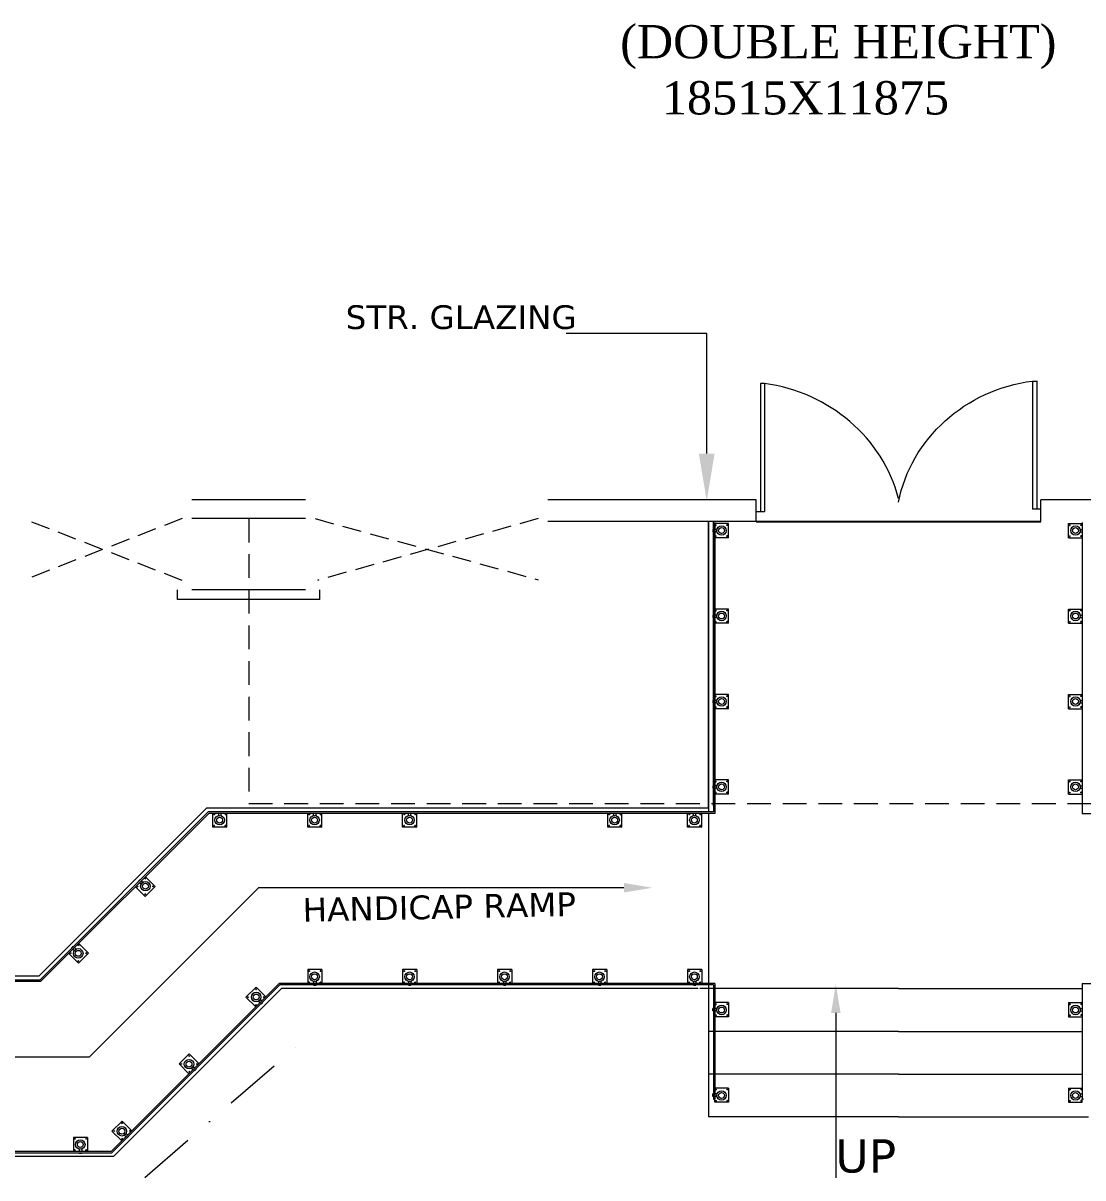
# Model space of a CAD drawing. Header units: millimetres. Extents: x -3092162 to 4513894, y -12317808 to 1849994.
# Drawn here: x -425644 to -414482, y -5891200 to -5879036 of the extents above; entities that cross this region are included whole.
import ezdxf

# ---------------------------------------------------------------- set-up
doc = ezdxf.new("R2010")
doc.units = ezdxf.units.MM
doc.header["$LTSCALE"] = 2
doc.header["$MEASUREMENT"] = 0
for name, pattern in [('DASHDOT', [1, 0.5, -0.25, 0, -0.25]), ('DASHED2', [0.375, 0.25, -0.125]), ('HIDDEN', [0.375, 0.25, -0.125])]:
    doc.linetypes.add(name, pattern=pattern)
doc.layers.add('AEROW', color=7, linetype='Continuous', lineweight=15, true_color=0x0d0d0d)
doc.layers.add('DOT', color=7, linetype='DASHED2', lineweight=0, true_color=0x89067c)
for name, color, linetype, lineweight in [('cornice', 12, 'Continuous', 25), ('DETAIL', 240, 'Continuous', 9), ('DOOR', 27, 'Continuous', 5), ('GRID', 251, 'DASHDOT', 5), ('PROJ', 251, 'HIDDEN', 5), ('RAILING', 47, 'Continuous', 13), ('RAMP', 253, 'Continuous', 9), ('SILL', 74, 'Continuous', 9), ('STAIR', 252, 'Continuous', 9), ('TEXT', 7, 'Continuous', 13)]:
    doc.layers.add(name, color=color, linetype=linetype, lineweight=lineweight)
doc.styles.get("Standard").update_dxf_attribs({"font": '', "height": 500})
doc.styles.add('style2', font='')
doc.styles.get('Standard').set_extended_font_data('Times New Roman')
doc.styles.get('style2').set_extended_font_data('Verdana')

msp = doc.modelspace()

# ---------------------------------------------------------------- linework, layer by layer
at = {"layer": 'AEROW', "ltscale": 100}
for p, q in [((-423165.8, -5888143.7), (-424949.6, -5889927.4)), ((-419316, -5888143.7), (-423165.8, -5888143.7)), ((-417084.5, -5889462.1), (-417084.5, -5891200)), ((-424949.6, -5889927.4), (-427197.9, -5889927.4))]:
    msp.add_line(p, q, dxfattribs=at)
msp.add_lwpolyline([(-418444.4, -5883570.2), (-418444.4, -5882306.5), (-419925.2, -5882306.5)], dxfattribs=at)
for points in [[(-418361.1, -5883570.2), (-418444.4, -5884070.2), (-418527.7, -5883570.2)], [(-419316, -5888093.7), (-419016, -5888143.7), (-419316, -5888193.7)], [(-417134.5, -5889462.1), (-417084.5, -5889162.1), (-417034.5, -5889462.1)]]:
    msp.add_solid(points, dxfattribs=at)
at = {"layer": 'cornice', "color": 3, "ltscale": 100}
msp.add_line((-417924.4, -5884287), (-414924.2, -5884287), dxfattribs=at)
at = {"layer": 'DETAIL', "color": 253, "lineweight": 5, "ltscale": 0.5}
for p, q in [((-418213.3, -5884308.7), (-418358.3, -5884308.7)), ((-418350.8, -5884321.7), (-418343.8, -5884321.7)), ((-418350.8, -5884328.7), (-418350.8, -5884321.7)), ((-418350.8, -5884328.7), (-418343.8, -5884328.7)), ((-418343.8, -5884328.7), (-418343.8, -5884321.7)), ((-418225.8, -5884321.7), (-418232.8, -5884321.7)), ((-418232.8, -5884328.7), (-418232.8, -5884321.7)), ((-418225.8, -5884328.7), (-418232.8, -5884328.7)), ((-418225.8, -5884328.7), (-418225.8, -5884321.7)), ((-418213.3, -5884458.7), (-418213.3, -5884308.7)), ((-414635.3, -5884458.7), (-414635.3, -5884308.7)), ((-414635.3, -5884308.7), (-414490.3, -5884308.7)), ((-414622.8, -5884321.7), (-414615.8, -5884321.7)), ((-414622.8, -5884328.7), (-414622.8, -5884321.7)), ((-414622.8, -5884328.7), (-414615.8, -5884328.7)), ((-414615.8, -5884328.7), (-414615.8, -5884321.7)), ((-414497.8, -5884321.7), (-414504.8, -5884321.7)), ((-414504.8, -5884328.7), (-414504.8, -5884321.7)), ((-414497.8, -5884328.7), (-414504.8, -5884328.7)), ((-414497.8, -5884328.7), (-414497.8, -5884321.7)), ((-418213.3, -5884458.7), (-418358.3, -5884458.7)), ((-418350.8, -5884438.7), (-418343.8, -5884438.7)), ((-418350.8, -5884445.7), (-418350.8, -5884438.7)), ((-418350.8, -5884445.7), (-418343.8, -5884445.7)), ((-418343.8, -5884445.7), (-418343.8, -5884438.7)), ((-418225.8, -5884438.7), (-418232.8, -5884438.7)), ((-418232.8, -5884445.7), (-418232.8, -5884438.7)), ((-418225.8, -5884445.7), (-418232.8, -5884445.7)), ((-418225.8, -5884445.7), (-418225.8, -5884438.7)), ((-414635.3, -5884458.7), (-414490.3, -5884458.7)), ((-414622.8, -5884438.7), (-414615.8, -5884438.7)), ((-414622.8, -5884445.7), (-414622.8, -5884438.7)), ((-414622.8, -5884445.7), (-414615.8, -5884445.7)), ((-414615.8, -5884445.7), (-414615.8, -5884438.7)), ((-414497.8, -5884438.7), (-414504.8, -5884438.7)), ((-414504.8, -5884445.7), (-414504.8, -5884438.7)), ((-414497.8, -5884445.7), (-414504.8, -5884445.7)), ((-414497.8, -5884445.7), (-414497.8, -5884438.7)), ((-418213.3, -5885208.7), (-418358.3, -5885208.7)), ((-418350.8, -5885221.7), (-418343.8, -5885221.7)), ((-418350.8, -5885228.7), (-418350.8, -5885221.7)), ((-418350.8, -5885228.7), (-418343.8, -5885228.7)), ((-418343.8, -5885228.7), (-418343.8, -5885221.7)), ((-418225.8, -5885221.7), (-418232.8, -5885221.7)), ((-418232.8, -5885228.7), (-418232.8, -5885221.7)), ((-418225.8, -5885228.7), (-418232.8, -5885228.7)), ((-418225.8, -5885228.7), (-418225.8, -5885221.7)), ((-418213.3, -5885358.7), (-418213.3, -5885208.7)), ((-414635.3, -5885358.7), (-414635.3, -5885208.7)), ((-414635.3, -5885208.7), (-414490.3, -5885208.7)), ((-414622.8, -5885221.7), (-414615.8, -5885221.7)), ((-414622.8, -5885228.7), (-414622.8, -5885221.7)), ((-414622.8, -5885228.7), (-414615.8, -5885228.7)), ((-414615.8, -5885228.7), (-414615.8, -5885221.7)), ((-414497.8, -5885221.7), (-414504.8, -5885221.7)), ((-414504.8, -5885228.7), (-414504.8, -5885221.7)), ((-414497.8, -5885228.7), (-414504.8, -5885228.7)), ((-414497.8, -5885228.7), (-414497.8, -5885221.7)), ((-418213.3, -5885358.7), (-418358.3, -5885358.7)), ((-418350.8, -5885338.7), (-418343.8, -5885338.7)), ((-418350.8, -5885345.7), (-418350.8, -5885338.7)), ((-418350.8, -5885345.7), (-418343.8, -5885345.7)), ((-418343.8, -5885345.7), (-418343.8, -5885338.7)), ((-418225.8, -5885338.7), (-418232.8, -5885338.7)), ((-418232.8, -5885345.7), (-418232.8, -5885338.7)), ((-418225.8, -5885345.7), (-418232.8, -5885345.7)), ((-418225.8, -5885345.7), (-418225.8, -5885338.7)), ((-414635.3, -5885358.7), (-414490.3, -5885358.7)), ((-414622.8, -5885338.7), (-414615.8, -5885338.7)), ((-414622.8, -5885345.7), (-414622.8, -5885338.7)), ((-414622.8, -5885345.7), (-414615.8, -5885345.7)), ((-414615.8, -5885345.7), (-414615.8, -5885338.7)), ((-414497.8, -5885338.7), (-414504.8, -5885338.7)), ((-414504.8, -5885345.7), (-414504.8, -5885338.7)), ((-414497.8, -5885345.7), (-414504.8, -5885345.7)), ((-414497.8, -5885345.7), (-414497.8, -5885338.7)), ((-418213.3, -5886108.7), (-418358.3, -5886108.7)), ((-418350.8, -5886121.7), (-418343.8, -5886121.7)), ((-418350.8, -5886128.7), (-418350.8, -5886121.7)), ((-418350.8, -5886128.7), (-418343.8, -5886128.7)), ((-418343.8, -5886128.7), (-418343.8, -5886121.7)), ((-418225.8, -5886121.7), (-418232.8, -5886121.7)), ((-418232.8, -5886128.7), (-418232.8, -5886121.7)), ((-418225.8, -5886128.7), (-418232.8, -5886128.7)), ((-418225.8, -5886128.7), (-418225.8, -5886121.7)), ((-418213.3, -5886258.7), (-418213.3, -5886108.7)), ((-414635.3, -5886258.7), (-414635.3, -5886108.7)), ((-414635.3, -5886108.7), (-414490.3, -5886108.7)), ((-414622.8, -5886121.7), (-414615.8, -5886121.7)), ((-414622.8, -5886128.7), (-414622.8, -5886121.7)), ((-414622.8, -5886128.7), (-414615.8, -5886128.7)), ((-414615.8, -5886128.7), (-414615.8, -5886121.7)), ((-414497.8, -5886121.7), (-414504.8, -5886121.7)), ((-414504.8, -5886128.7), (-414504.8, -5886121.7)), ((-414497.8, -5886128.7), (-414504.8, -5886128.7)), ((-414497.8, -5886128.7), (-414497.8, -5886121.7)), ((-418213.3, -5886258.7), (-418358.3, -5886258.7)), ((-418350.8, -5886238.7), (-418343.8, -5886238.7)), ((-418350.8, -5886245.7), (-418350.8, -5886238.7)), ((-418350.8, -5886245.7), (-418343.8, -5886245.7)), ((-418343.8, -5886245.7), (-418343.8, -5886238.7)), ((-418225.8, -5886238.7), (-418232.8, -5886238.7)), ((-418232.8, -5886245.7), (-418232.8, -5886238.7)), ((-418225.8, -5886245.7), (-418232.8, -5886245.7)), ((-418225.8, -5886245.7), (-418225.8, -5886238.7)), ((-414635.3, -5886258.7), (-414490.3, -5886258.7)), ((-414622.8, -5886238.7), (-414615.8, -5886238.7)), ((-414622.8, -5886245.7), (-414622.8, -5886238.7)), ((-414622.8, -5886245.7), (-414615.8, -5886245.7)), ((-414615.8, -5886245.7), (-414615.8, -5886238.7)), ((-414497.8, -5886238.7), (-414504.8, -5886238.7)), ((-414504.8, -5886245.7), (-414504.8, -5886238.7)), ((-414497.8, -5886245.7), (-414504.8, -5886245.7)), ((-414497.8, -5886245.7), (-414497.8, -5886238.7)), ((-418213.3, -5887008.7), (-418358.3, -5887008.7)), ((-418213.3, -5887158.7), (-418213.3, -5887008.7)), ((-414635.3, -5887158.7), (-414635.3, -5887008.7)), ((-414635.3, -5887008.7), (-414490.3, -5887008.7)), ((-418350.8, -5887021.7), (-418343.8, -5887021.7)), ((-418350.8, -5887028.7), (-418350.8, -5887021.7)), ((-418350.8, -5887028.7), (-418343.8, -5887028.7)), ((-418350.8, -5887138.7), (-418343.8, -5887138.7)), ((-418350.8, -5887145.7), (-418350.8, -5887138.7)), ((-418343.8, -5887028.7), (-418343.8, -5887021.7)), ((-418343.8, -5887145.7), (-418343.8, -5887138.7)), ((-418225.8, -5887021.7), (-418232.8, -5887021.7)), ((-418232.8, -5887028.7), (-418232.8, -5887021.7)), ((-418225.8, -5887028.7), (-418232.8, -5887028.7)), ((-418225.8, -5887138.7), (-418232.8, -5887138.7)), ((-418232.8, -5887145.7), (-418232.8, -5887138.7)), ((-418225.8, -5887028.7), (-418225.8, -5887021.7)), ((-418225.8, -5887145.7), (-418225.8, -5887138.7)), ((-414622.8, -5887021.7), (-414615.8, -5887021.7)), ((-414622.8, -5887028.7), (-414622.8, -5887021.7)), ((-414622.8, -5887028.7), (-414615.8, -5887028.7)), ((-414622.8, -5887138.7), (-414615.8, -5887138.7)), ((-414622.8, -5887145.7), (-414622.8, -5887138.7)), ((-414615.8, -5887028.7), (-414615.8, -5887021.7)), ((-414615.8, -5887145.7), (-414615.8, -5887138.7)), ((-414497.8, -5887021.7), (-414504.8, -5887021.7)), ((-414504.8, -5887028.7), (-414504.8, -5887021.7)), ((-414497.8, -5887028.7), (-414504.8, -5887028.7)), ((-414497.8, -5887138.7), (-414504.8, -5887138.7)), ((-414504.8, -5887145.7), (-414504.8, -5887138.7)), ((-414497.8, -5887028.7), (-414497.8, -5887021.7)), ((-414497.8, -5887145.7), (-414497.8, -5887138.7)), ((-418213.3, -5887158.7), (-418358.3, -5887158.7)), ((-418350.8, -5887145.7), (-418343.8, -5887145.7)), ((-418225.8, -5887145.7), (-418232.8, -5887145.7)), ((-414635.3, -5887158.7), (-414490.3, -5887158.7)), ((-414622.8, -5887145.7), (-414615.8, -5887145.7)), ((-414497.8, -5887145.7), (-414504.8, -5887145.7)), ((-423646.8, -5887506.2), (-423646.8, -5887361.2)), ((-423633.8, -5887368.7), (-423633.8, -5887375.7)), ((-423626.8, -5887368.7), (-423633.8, -5887368.7)), ((-423626.8, -5887375.7), (-423633.8, -5887375.7)), ((-423626.8, -5887368.7), (-423626.8, -5887375.7)), ((-423516.8, -5887368.7), (-423516.8, -5887375.7)), ((-423509.8, -5887368.7), (-423516.8, -5887368.7)), ((-423509.8, -5887375.7), (-423516.8, -5887375.7)), ((-423509.8, -5887368.7), (-423509.8, -5887375.7)), ((-423496.8, -5887506.2), (-423496.8, -5887361.2)), ((-422646.8, -5887506.2), (-422646.8, -5887361.2)), ((-422633.8, -5887368.7), (-422633.8, -5887375.7)), ((-422626.8, -5887368.7), (-422633.8, -5887368.7)), ((-422626.8, -5887375.7), (-422633.8, -5887375.7)), ((-422626.8, -5887368.7), (-422626.8, -5887375.7)), ((-422516.8, -5887368.7), (-422516.8, -5887375.7)), ((-422509.8, -5887368.7), (-422516.8, -5887368.7)), ((-422509.8, -5887375.7), (-422516.8, -5887375.7)), ((-422509.8, -5887368.7), (-422509.8, -5887375.7)), ((-422496.8, -5887506.2), (-422496.8, -5887361.2)), ((-421646.8, -5887506.2), (-421646.8, -5887361.2)), ((-421633.8, -5887368.7), (-421633.8, -5887375.7)), ((-421626.8, -5887368.7), (-421633.8, -5887368.7)), ((-421626.8, -5887375.7), (-421633.8, -5887375.7)), ((-421626.8, -5887368.7), (-421626.8, -5887375.7)), ((-421516.8, -5887368.7), (-421516.8, -5887375.7)), ((-421509.8, -5887368.7), (-421516.8, -5887368.7)), ((-421509.8, -5887375.7), (-421516.8, -5887375.7)), ((-421509.8, -5887368.7), (-421509.8, -5887375.7)), ((-421496.8, -5887506.2), (-421496.8, -5887361.2)), ((-419486.8, -5887506.2), (-419486.8, -5887361.2)), ((-419473.8, -5887368.7), (-419473.8, -5887375.7)), ((-419466.8, -5887368.7), (-419473.8, -5887368.7)), ((-419466.8, -5887375.7), (-419473.8, -5887375.7)), ((-419466.8, -5887368.7), (-419466.8, -5887375.7)), ((-419356.8, -5887368.7), (-419356.8, -5887375.7)), ((-419349.8, -5887368.7), (-419356.8, -5887368.7)), ((-419349.8, -5887375.7), (-419356.8, -5887375.7)), ((-419349.8, -5887368.7), (-419349.8, -5887375.7)), ((-419336.8, -5887506.2), (-419336.8, -5887361.2)), ((-418646.8, -5887506.2), (-418646.8, -5887361.2)), ((-418633.8, -5887368.7), (-418633.8, -5887375.7)), ((-418626.8, -5887368.7), (-418633.8, -5887368.7)), ((-418626.8, -5887375.7), (-418633.8, -5887375.7)), ((-418626.8, -5887368.7), (-418626.8, -5887375.7)), ((-418496.8, -5887361.2), (-418534.3, -5887361.2)), ((-418516.8, -5887368.7), (-418516.8, -5887375.7)), ((-418509.8, -5887368.7), (-418516.8, -5887368.7)), ((-418509.8, -5887375.7), (-418516.8, -5887375.7)), ((-418509.8, -5887368.7), (-418509.8, -5887375.7)), ((-418496.8, -5887506.2), (-418496.8, -5887361.2)), ((-423633.8, -5887493.7), (-423633.8, -5887486.7)), ((-423626.8, -5887486.7), (-423633.8, -5887486.7)), ((-423626.8, -5887493.7), (-423633.8, -5887493.7)), ((-423626.8, -5887493.7), (-423626.8, -5887486.7)), ((-423516.8, -5887493.7), (-423516.8, -5887486.7)), ((-423509.8, -5887486.7), (-423516.8, -5887486.7)), ((-423509.8, -5887493.7), (-423516.8, -5887493.7)), ((-423509.8, -5887493.7), (-423509.8, -5887486.7)), ((-422633.8, -5887493.7), (-422633.8, -5887486.7)), ((-422626.8, -5887486.7), (-422633.8, -5887486.7)), ((-422626.8, -5887493.7), (-422633.8, -5887493.7)), ((-422626.8, -5887493.7), (-422626.8, -5887486.7)), ((-422516.8, -5887493.7), (-422516.8, -5887486.7)), ((-422509.8, -5887486.7), (-422516.8, -5887486.7)), ((-422509.8, -5887493.7), (-422516.8, -5887493.7)), ((-422509.8, -5887493.7), (-422509.8, -5887486.7)), ((-421633.8, -5887493.7), (-421633.8, -5887486.7)), ((-421626.8, -5887486.7), (-421633.8, -5887486.7)), ((-421626.8, -5887493.7), (-421633.8, -5887493.7)), ((-421626.8, -5887493.7), (-421626.8, -5887486.7)), ((-421516.8, -5887493.7), (-421516.8, -5887486.7)), ((-421509.8, -5887486.7), (-421516.8, -5887486.7)), ((-421509.8, -5887493.7), (-421516.8, -5887493.7)), ((-421509.8, -5887493.7), (-421509.8, -5887486.7)), ((-419473.8, -5887493.7), (-419473.8, -5887486.7)), ((-419466.8, -5887486.7), (-419473.8, -5887486.7)), ((-419466.8, -5887493.7), (-419473.8, -5887493.7)), ((-419466.8, -5887493.7), (-419466.8, -5887486.7)), ((-419356.8, -5887493.7), (-419356.8, -5887486.7)), ((-419349.8, -5887486.7), (-419356.8, -5887486.7)), ((-419349.8, -5887493.7), (-419356.8, -5887493.7)), ((-419349.8, -5887493.7), (-419349.8, -5887486.7)), ((-418633.8, -5887493.7), (-418633.8, -5887486.7)), ((-418626.8, -5887486.7), (-418633.8, -5887486.7)), ((-418626.8, -5887493.7), (-418633.8, -5887493.7)), ((-418626.8, -5887493.7), (-418626.8, -5887486.7)), ((-418516.8, -5887493.7), (-418516.8, -5887486.7)), ((-418509.8, -5887486.7), (-418516.8, -5887486.7)), ((-418509.8, -5887493.7), (-418516.8, -5887493.7)), ((-418509.8, -5887493.7), (-418509.8, -5887486.7)), ((-423496.8, -5887506.2), (-423646.8, -5887506.2)), ((-422496.8, -5887506.2), (-422646.8, -5887506.2)), ((-421496.8, -5887506.2), (-421646.8, -5887506.2)), ((-419336.8, -5887506.2), (-419486.8, -5887506.2)), ((-418496.8, -5887506.2), (-418646.8, -5887506.2)), ((-424363.3, -5888046.5), (-424358.3, -5888041.6)), ((-424363.3, -5888046.5), (-424358.3, -5888051.5)), ((-424358.3, -5888041.6), (-424353.4, -5888046.5)), ((-424358.3, -5888051.5), (-424353.4, -5888046.5)), ((-424251.9, -5888129.6), (-424354.4, -5888027.1)), ((-424358, -5888235.7), (-424460.5, -5888133.2)), ((-424446, -5888129.3), (-424441.1, -5888124.3)), ((-424446, -5888129.3), (-424441.1, -5888134.2)), ((-424441.1, -5888124.3), (-424436.1, -5888129.3)), ((-424441.1, -5888134.2), (-424436.1, -5888129.3)), ((-424362.6, -5888212.7), (-424357.6, -5888207.8)), ((-424357.6, -5888217.7), (-424362.6, -5888212.7)), ((-424358, -5888235.7), (-424251.9, -5888129.6)), ((-424352.7, -5888212.7), (-424357.6, -5888207.8)), ((-424357.6, -5888217.7), (-424352.7, -5888212.7)), ((-424279.8, -5888130), (-424274.9, -5888125)), ((-424274.9, -5888134.9), (-424279.8, -5888130)), ((-424269.9, -5888130), (-424274.9, -5888125)), ((-424274.9, -5888134.9), (-424269.9, -5888130)), ((-425061.6, -5888939.3), (-425164.1, -5888836.7)), ((-425144.6, -5888827.9), (-425149.6, -5888832.8)), ((-425149.6, -5888832.8), (-425144.6, -5888837.8)), ((-425144.6, -5888827.9), (-425139.7, -5888832.8)), ((-425139.7, -5888832.8), (-425144.6, -5888837.8)), ((-425061.9, -5888745.2), (-425066.9, -5888750.1)), ((-425066.9, -5888750.1), (-425061.9, -5888755.1)), ((-425061.9, -5888745.2), (-425057, -5888750.1)), ((-425057, -5888750.1), (-425061.9, -5888755.1)), ((-424955.5, -5888833.2), (-425061.6, -5888939.3)), ((-424955.5, -5888833.2), (-425058, -5888730.7)), ((-424978.5, -5888828.6), (-424983.4, -5888833.6)), ((-424978.5, -5888838.5), (-424983.4, -5888833.6)), ((-424973.5, -5888833.6), (-424978.5, -5888828.6)), ((-424973.5, -5888833.6), (-424978.5, -5888838.5)), ((-425061.2, -5888911.3), (-425066.1, -5888916.3)), ((-425061.2, -5888921.2), (-425066.1, -5888916.3)), ((-425056.2, -5888916.3), (-425061.2, -5888911.3)), ((-425056.2, -5888916.3), (-425061.2, -5888921.2)), ((-422496.8, -5889006.2), (-422646.8, -5889006.2)), ((-422646.8, -5889006.2), (-422646.8, -5889151.2)), ((-422633.8, -5889018.7), (-422633.8, -5889025.7)), ((-422626.8, -5889018.7), (-422633.8, -5889018.7)), ((-422626.8, -5889025.7), (-422633.8, -5889025.7)), ((-422626.8, -5889018.7), (-422626.8, -5889025.7)), ((-422516.8, -5889018.7), (-422516.8, -5889025.7)), ((-422509.8, -5889018.7), (-422516.8, -5889018.7)), ((-422509.8, -5889025.7), (-422516.8, -5889025.7)), ((-422509.8, -5889018.7), (-422509.8, -5889025.7)), ((-422496.8, -5889006.2), (-422496.8, -5889151.2)), ((-421496.8, -5889006.2), (-421646.8, -5889006.2)), ((-421646.8, -5889006.2), (-421646.8, -5889151.2)), ((-421633.8, -5889018.7), (-421633.8, -5889025.7)), ((-421626.8, -5889018.7), (-421633.8, -5889018.7)), ((-421626.8, -5889025.7), (-421633.8, -5889025.7)), ((-421626.8, -5889018.7), (-421626.8, -5889025.7)), ((-421516.8, -5889018.7), (-421516.8, -5889025.7)), ((-421509.8, -5889018.7), (-421516.8, -5889018.7)), ((-421509.8, -5889025.7), (-421516.8, -5889025.7)), ((-421509.8, -5889018.7), (-421509.8, -5889025.7)), ((-421496.8, -5889006.2), (-421496.8, -5889151.2)), ((-420496.8, -5889006.2), (-420646.8, -5889006.2)), ((-420646.8, -5889006.2), (-420646.8, -5889151.2)), ((-420633.8, -5889018.7), (-420633.8, -5889025.7)), ((-420626.8, -5889018.7), (-420633.8, -5889018.7)), ((-420626.8, -5889025.7), (-420633.8, -5889025.7)), ((-420626.8, -5889018.7), (-420626.8, -5889025.7)), ((-420516.8, -5889018.7), (-420516.8, -5889025.7)), ((-420509.8, -5889018.7), (-420516.8, -5889018.7)), ((-420509.8, -5889025.7), (-420516.8, -5889025.7)), ((-420509.8, -5889018.7), (-420509.8, -5889025.7)), ((-420496.8, -5889006.2), (-420496.8, -5889151.2)), ((-419496.8, -5889006.2), (-419646.8, -5889006.2)), ((-419646.8, -5889006.2), (-419646.8, -5889151.2)), ((-419633.8, -5889018.7), (-419633.8, -5889025.7)), ((-419626.8, -5889018.7), (-419633.8, -5889018.7)), ((-419626.8, -5889025.7), (-419633.8, -5889025.7)), ((-419626.8, -5889018.7), (-419626.8, -5889025.7)), ((-419516.8, -5889018.7), (-419516.8, -5889025.7)), ((-419509.8, -5889018.7), (-419516.8, -5889018.7)), ((-419509.8, -5889025.7), (-419516.8, -5889025.7)), ((-419509.8, -5889018.7), (-419509.8, -5889025.7)), ((-419496.8, -5889006.2), (-419496.8, -5889151.2)), ((-418496.8, -5889006.2), (-418646.8, -5889006.2)), ((-418646.8, -5889006.2), (-418646.8, -5889151.2)), ((-418633.8, -5889018.7), (-418633.8, -5889025.7)), ((-418626.8, -5889018.7), (-418633.8, -5889018.7)), ((-418626.8, -5889025.7), (-418633.8, -5889025.7)), ((-418626.8, -5889018.7), (-418626.8, -5889025.7)), ((-418516.8, -5889018.7), (-418516.8, -5889025.7)), ((-418509.8, -5889018.7), (-418516.8, -5889018.7)), ((-418509.8, -5889025.7), (-418516.8, -5889025.7)), ((-418509.8, -5889018.7), (-418509.8, -5889025.7)), ((-418496.8, -5889006.2), (-418496.8, -5889151.2)), ((-423297.3, -5889296.4), (-423191.3, -5889190.3)), ((-423191.3, -5889190.3), (-423088.7, -5889292.8)), ((-422633.8, -5889143.7), (-422633.8, -5889136.7)), ((-422626.8, -5889136.7), (-422633.8, -5889136.7)), ((-422626.8, -5889143.7), (-422633.8, -5889143.7)), ((-422626.8, -5889143.7), (-422626.8, -5889136.7)), ((-422516.8, -5889143.7), (-422516.8, -5889136.7)), ((-422509.8, -5889136.7), (-422516.8, -5889136.7)), ((-422509.8, -5889143.7), (-422516.8, -5889143.7)), ((-422509.8, -5889143.7), (-422509.8, -5889136.7)), ((-421633.8, -5889143.7), (-421633.8, -5889136.7)), ((-421626.8, -5889136.7), (-421633.8, -5889136.7)), ((-421626.8, -5889143.7), (-421633.8, -5889143.7)), ((-421626.8, -5889143.7), (-421626.8, -5889136.7)), ((-421516.8, -5889143.7), (-421516.8, -5889136.7)), ((-421509.8, -5889136.7), (-421516.8, -5889136.7)), ((-421509.8, -5889143.7), (-421516.8, -5889143.7)), ((-421509.8, -5889143.7), (-421509.8, -5889136.7)), ((-420633.8, -5889143.7), (-420633.8, -5889136.7)), ((-420626.8, -5889136.7), (-420633.8, -5889136.7)), ((-420626.8, -5889143.7), (-420633.8, -5889143.7)), ((-420626.8, -5889143.7), (-420626.8, -5889136.7)), ((-420516.8, -5889143.7), (-420516.8, -5889136.7)), ((-420509.8, -5889136.7), (-420516.8, -5889136.7)), ((-420509.8, -5889143.7), (-420516.8, -5889143.7)), ((-420509.8, -5889143.7), (-420509.8, -5889136.7)), ((-419633.8, -5889143.7), (-419633.8, -5889136.7)), ((-419626.8, -5889136.7), (-419633.8, -5889136.7)), ((-419626.8, -5889143.7), (-419633.8, -5889143.7)), ((-419626.8, -5889143.7), (-419626.8, -5889136.7)), ((-419516.8, -5889143.7), (-419516.8, -5889136.7)), ((-419509.8, -5889136.7), (-419516.8, -5889136.7)), ((-419509.8, -5889143.7), (-419516.8, -5889143.7)), ((-419509.8, -5889143.7), (-419509.8, -5889136.7)), ((-418633.8, -5889143.7), (-418633.8, -5889136.7)), ((-418626.8, -5889136.7), (-418633.8, -5889136.7)), ((-418626.8, -5889143.7), (-418633.8, -5889143.7)), ((-418626.8, -5889143.7), (-418626.8, -5889136.7)), ((-418534.3, -5889151.2), (-418496.8, -5889151.2)), ((-418516.8, -5889143.7), (-418516.8, -5889136.7)), ((-418509.8, -5889136.7), (-418516.8, -5889136.7)), ((-418509.8, -5889143.7), (-418516.8, -5889143.7)), ((-418509.8, -5889143.7), (-418509.8, -5889136.7)), ((-423297.3, -5889296.4), (-423194.8, -5889398.9)), ((-423279.3, -5889296), (-423274.3, -5889291.1)), ((-423279.3, -5889296), (-423274.3, -5889301)), ((-423274.3, -5889291.1), (-423269.4, -5889296)), ((-423274.3, -5889301), (-423269.4, -5889296)), ((-423196.6, -5889213.3), (-423191.6, -5889208.3)), ((-423196.6, -5889213.3), (-423191.6, -5889218.2)), ((-423191.6, -5889208.3), (-423186.7, -5889213.3)), ((-423191.6, -5889218.2), (-423186.7, -5889213.3)), ((-423113.1, -5889296.7), (-423108.2, -5889291.8)), ((-423108.2, -5889301.7), (-423113.1, -5889296.7)), ((-423103.2, -5889296.7), (-423108.2, -5889291.8)), ((-423108.2, -5889301.7), (-423103.2, -5889296.7)), ((-423195.9, -5889379.4), (-423190.9, -5889374.5)), ((-423190.9, -5889384.4), (-423195.9, -5889379.4)), ((-423186, -5889379.4), (-423190.9, -5889374.5)), ((-423190.9, -5889384.4), (-423186, -5889379.4)), ((-418213.3, -5889353.7), (-418358.3, -5889353.7)), ((-418350.8, -5889366.7), (-418343.8, -5889366.7)), ((-418350.8, -5889366.7), (-418350.8, -5889373.7)), ((-418350.8, -5889373.7), (-418343.8, -5889373.7)), ((-418343.8, -5889366.7), (-418343.8, -5889373.7)), ((-418225.8, -5889366.7), (-418232.8, -5889366.7)), ((-418232.8, -5889366.7), (-418232.8, -5889373.7)), ((-418225.8, -5889373.7), (-418232.8, -5889373.7)), ((-418225.8, -5889366.7), (-418225.8, -5889373.7)), ((-418213.3, -5889353.7), (-418213.3, -5889503.7)), ((-414635.3, -5889353.7), (-414635.3, -5889503.7)), ((-414635.3, -5889353.7), (-414490.3, -5889353.7)), ((-414622.8, -5889366.7), (-414615.8, -5889366.7)), ((-414622.8, -5889366.7), (-414622.8, -5889373.7)), ((-414622.8, -5889373.7), (-414615.8, -5889373.7)), ((-414615.8, -5889366.7), (-414615.8, -5889373.7)), ((-414497.8, -5889366.7), (-414504.8, -5889366.7)), ((-414504.8, -5889366.7), (-414504.8, -5889373.7)), ((-414497.8, -5889373.7), (-414504.8, -5889373.7)), ((-414497.8, -5889366.7), (-414497.8, -5889373.7)), ((-418213.3, -5889503.7), (-418358.3, -5889503.7)), ((-418350.8, -5889483.7), (-418343.8, -5889483.7)), ((-418350.8, -5889483.7), (-418350.8, -5889490.7)), ((-418350.8, -5889490.7), (-418343.8, -5889490.7)), ((-418343.8, -5889483.7), (-418343.8, -5889490.7)), ((-418225.8, -5889483.7), (-418232.8, -5889483.7)), ((-418232.8, -5889483.7), (-418232.8, -5889490.7)), ((-418225.8, -5889490.7), (-418232.8, -5889490.7)), ((-418225.8, -5889483.7), (-418225.8, -5889490.7)), ((-414635.3, -5889503.7), (-414490.3, -5889503.7)), ((-414622.8, -5889483.7), (-414615.8, -5889483.7)), ((-414622.8, -5889483.7), (-414622.8, -5889490.7)), ((-414622.8, -5889490.7), (-414615.8, -5889490.7)), ((-414615.8, -5889483.7), (-414615.8, -5889490.7)), ((-414497.8, -5889483.7), (-414504.8, -5889483.7)), ((-414504.8, -5889483.7), (-414504.8, -5889490.7)), ((-414497.8, -5889490.7), (-414504.8, -5889490.7)), ((-414497.8, -5889483.7), (-414497.8, -5889490.7)), ((-423894.8, -5889893.9), (-424000.9, -5889999.9)), ((-423895.2, -5889911.9), (-423900.1, -5889916.8)), ((-423900.1, -5889916.8), (-423895.2, -5889921.8)), ((-423895.2, -5889911.9), (-423890.2, -5889916.8)), ((-423890.2, -5889916.8), (-423895.2, -5889921.8)), ((-423894.8, -5889893.9), (-423792.3, -5889996.4)), ((-424000.9, -5889999.9), (-423898.4, -5890102.5)), ((-423977.9, -5889994.6), (-423982.9, -5889999.6)), ((-423982.9, -5889999.6), (-423977.9, -5890004.5)), ((-423977.9, -5889994.6), (-423973, -5889999.6)), ((-423973, -5889999.6), (-423977.9, -5890004.5)), ((-423811.7, -5889995.3), (-423816.7, -5890000.3)), ((-423811.7, -5890005.2), (-423816.7, -5890000.3)), ((-423806.8, -5890000.3), (-423811.7, -5889995.3)), ((-423806.8, -5890000.3), (-423811.7, -5890005.2)), ((-423894.5, -5890078.1), (-423899.4, -5890083)), ((-423894.5, -5890088), (-423899.4, -5890083)), ((-423889.5, -5890083), (-423894.5, -5890078.1)), ((-423889.5, -5890083), (-423894.5, -5890088)), ((-418213.3, -5890253.7), (-418358.3, -5890253.7)), ((-418350.8, -5890266.7), (-418343.8, -5890266.7)), ((-418350.8, -5890266.7), (-418350.8, -5890273.7)), ((-418350.8, -5890273.7), (-418343.8, -5890273.7)), ((-418343.8, -5890266.7), (-418343.8, -5890273.7)), ((-418225.8, -5890266.7), (-418232.8, -5890266.7)), ((-418232.8, -5890266.7), (-418232.8, -5890273.7)), ((-418225.8, -5890273.7), (-418232.8, -5890273.7)), ((-418225.8, -5890266.7), (-418225.8, -5890273.7)), ((-418213.3, -5890253.7), (-418213.3, -5890403.7)), ((-414635.3, -5890253.7), (-414635.3, -5890403.7)), ((-414635.3, -5890253.7), (-414490.3, -5890253.7)), ((-414622.8, -5890266.7), (-414615.8, -5890266.7)), ((-414622.8, -5890266.7), (-414622.8, -5890273.7)), ((-414622.8, -5890273.7), (-414615.8, -5890273.7)), ((-414615.8, -5890266.7), (-414615.8, -5890273.7)), ((-414497.8, -5890266.7), (-414504.8, -5890266.7)), ((-414504.8, -5890266.7), (-414504.8, -5890273.7)), ((-414497.8, -5890273.7), (-414504.8, -5890273.7)), ((-414497.8, -5890266.7), (-414497.8, -5890273.7)), ((-418213.3, -5890403.7), (-418358.3, -5890403.7)), ((-418350.8, -5890383.7), (-418343.8, -5890383.7)), ((-418350.8, -5890383.7), (-418350.8, -5890390.7)), ((-418350.8, -5890390.7), (-418343.8, -5890390.7)), ((-418343.8, -5890383.7), (-418343.8, -5890390.7)), ((-418225.8, -5890383.7), (-418232.8, -5890383.7)), ((-418232.8, -5890383.7), (-418232.8, -5890390.7)), ((-418225.8, -5890390.7), (-418232.8, -5890390.7)), ((-418225.8, -5890383.7), (-418225.8, -5890390.7)), ((-414635.3, -5890403.7), (-414490.3, -5890403.7)), ((-414622.8, -5890383.7), (-414615.8, -5890383.7)), ((-414622.8, -5890383.7), (-414622.8, -5890390.7)), ((-414622.8, -5890390.7), (-414615.8, -5890390.7)), ((-414615.8, -5890383.7), (-414615.8, -5890390.7)), ((-414497.8, -5890383.7), (-414504.8, -5890383.7)), ((-414504.8, -5890383.7), (-414504.8, -5890390.7)), ((-414497.8, -5890390.7), (-414504.8, -5890390.7)), ((-414497.8, -5890383.7), (-414497.8, -5890390.7)), ((-424601.9, -5890601), (-424708, -5890707)), ((-424602.3, -5890619), (-424607.2, -5890623.9)), ((-424607.2, -5890623.9), (-424602.3, -5890628.9)), ((-424602.3, -5890619), (-424597.3, -5890623.9)), ((-424597.3, -5890623.9), (-424602.3, -5890628.9)), ((-424601.9, -5890601), (-424499.4, -5890703.5)), ((-424964.6, -5890774), (-425114.6, -5890774)), ((-425114.6, -5890774), (-425114.6, -5890919)), ((-425101.6, -5890786.5), (-425101.6, -5890793.5)), ((-425094.6, -5890786.5), (-425101.6, -5890786.5)), ((-425094.6, -5890786.5), (-425094.6, -5890793.5)), ((-424984.6, -5890786.5), (-424984.6, -5890793.5)), ((-424977.6, -5890786.5), (-424984.6, -5890786.5)), ((-424977.6, -5890786.5), (-424977.6, -5890793.5)), ((-424964.6, -5890774), (-424964.6, -5890919)), ((-424708, -5890707), (-424605.5, -5890809.6)), ((-424685, -5890701.7), (-424690, -5890706.7)), ((-424690, -5890706.7), (-424685, -5890711.6)), ((-424685, -5890701.7), (-424680.1, -5890706.7)), ((-424680.1, -5890706.7), (-424685, -5890711.6)), ((-424601.6, -5890785.2), (-424606.5, -5890790.1)), ((-424596.6, -5890790.1), (-424601.6, -5890785.2)), ((-424518.8, -5890702.4), (-424523.8, -5890707.4)), ((-424518.8, -5890712.3), (-424523.8, -5890707.4)), ((-424513.9, -5890707.4), (-424518.8, -5890702.4)), ((-424513.9, -5890707.4), (-424518.8, -5890712.3)), ((-425094.6, -5890793.5), (-425101.6, -5890793.5)), ((-425101.6, -5890911.5), (-425101.6, -5890904.5)), ((-425094.6, -5890904.5), (-425101.6, -5890904.5)), ((-425094.6, -5890911.5), (-425094.6, -5890904.5)), ((-424977.6, -5890793.5), (-424984.6, -5890793.5)), ((-424984.6, -5890911.5), (-424984.6, -5890904.5)), ((-424977.6, -5890904.5), (-424984.6, -5890904.5)), ((-424977.6, -5890911.5), (-424977.6, -5890904.5)), ((-424601.6, -5890795.1), (-424606.5, -5890790.1)), ((-424596.6, -5890790.1), (-424601.6, -5890795.1)), ((-425094.6, -5890911.5), (-425101.6, -5890911.5)), ((-424977.6, -5890911.5), (-424984.6, -5890911.5))]:
    msp.add_line(p, q, dxfattribs=at)
at = {"layer": 'DOOR', "color": 252, "ltscale": 200}
for p, q in [((-417879.4, -5882831.2), (-417879.4, -5884181.2)), ((-417834.4, -5882832.4), (-417879.4, -5882832.4)), ((-417834.4, -5882832.4), (-417834.4, -5884181.2)), ((-415014.2, -5882807.4), (-415014.2, -5884156.2)), ((-415014.2, -5882807.4), (-414969.2, -5882807.4)), ((-414969.2, -5882806.2), (-414969.2, -5884156.2)), ((-417924.4, -5884181.2), (-417834.4, -5884181.2)), ((-414924.2, -5884156.2), (-415014.2, -5884156.2))]:
    msp.add_line(p, q, dxfattribs=at)
msp.add_ellipse((-417945.2, -5884293.2), major_axis=(-1444.3, 663), ratio=0.9125163, start_param=3.7786839, end_param=5.0382454, dxfattribs=at)
at = {"layer": 'DOOR', "color": 252, "ltscale": 200, "extrusion": (0, 0, -1)}
msp.add_ellipse((-414903.4, -5884268.2), major_axis=(1423.5, 653.4), ratio=0.9274446, start_param=3.7284889, end_param=5.0431985, dxfattribs=at)
at = {"layer": 'DOT', "ltscale": 400}
for p, q in [((-423968.4, -5884906.2), (-425644.3, -5884256.2)), ((-423968.4, -5884256.2), (-425644.3, -5884906.2)), ((-422568.4, -5884256.2), (-420218.4, -5884899.9)), ((-420218.4, -5884256.2), (-422544.4, -5884906.2))]:
    msp.add_line(p, q, dxfattribs=at)
at = {"layer": 'DOT', "ltscale": 500}
for p, q in [((-423268.5, -5884256.2), (-423268.5, -5887256.2)), ((-423268.5, -5887256.2), (-409628.8, -5887256.2))]:
    msp.add_line(p, q, dxfattribs=at)
at = {"layer": 'GRID', "color": 5, "ltscale": 600}
msp.add_line((-424362.1, -5891194.2), (-422619.7, -5889692.4), dxfattribs=at)
at = {"layer": 'PROJ', "ltscale": 250}
msp.add_line((-422668.8, -5885006.2), (-423868.8, -5885006.2), dxfattribs=at)
at = {"layer": 'RAILING', "ltscale": 100}
for p, q in [((-418374.3, -5884295.8), (-418374.3, -5887345.2)), ((-418358.3, -5884295.8), (-418358.3, -5887361.2)), ((-414490.3, -5884295.8), (-414490.3, -5887361.2)), ((-423695.2, -5887345.2), (-425463.1, -5889113.1)), ((-423688.5, -5887361.2), (-425456.9, -5889129.5)), ((-418374.3, -5887345.2), (-423695.2, -5887345.2)), ((-418358.3, -5887361.2), (-423688.5, -5887361.2)), ((-414490.3, -5887361.2), (-409160.1, -5887361.2)), ((-427077.1, -5889113.1), (-425463.1, -5889113.1)), ((-427077.1, -5889129.5), (-425456.9, -5889129.5)), ((-422947.1, -5889151.2), (-424714.3, -5890918.4)), ((-422940.5, -5889167.2), (-424708.1, -5890934.8)), ((-418358.3, -5889151.2), (-422947.1, -5889151.2)), ((-418374.3, -5889167.2), (-422940.5, -5889167.2)), ((-418374.3, -5889167.2), (-418374.3, -5890371.3)), ((-418358.3, -5889151.2), (-418358.3, -5890371.3)), ((-414490.3, -5889151.2), (-414490.3, -5890371.3)), ((-414490.3, -5889151.2), (-409901.5, -5889151.2)), ((-418374.3, -5890371.3), (-418358.3, -5890371.3)), ((-414474.3, -5890371.3), (-414490.3, -5890371.3)), ((-427077.1, -5890918.4), (-424714.3, -5890918.4)), ((-427077.1, -5890934.8), (-424708.1, -5890934.8))]:
    msp.add_line(p, q, dxfattribs=at)
at = {"layer": 'RAILING', "ltscale": 0.5}
for p, q in [((-418374.3, -5884371.2), (-418378.3, -5884371.2)), ((-418378.3, -5884371.2), (-418378.3, -5884396.2)), ((-418374.3, -5884396.2), (-418378.3, -5884396.2)), ((-418341.3, -5884371.2), (-418358.3, -5884371.2)), ((-418341.3, -5884396.2), (-418358.3, -5884396.2)), ((-414507.3, -5884371.2), (-414490.3, -5884371.2)), ((-414507.3, -5884396.2), (-414490.3, -5884396.2)), ((-418374.3, -5885271.2), (-418378.3, -5885271.2)), ((-418378.3, -5885271.2), (-418378.3, -5885296.2)), ((-418374.3, -5885296.2), (-418378.3, -5885296.2)), ((-418341.3, -5885271.2), (-418358.3, -5885271.2)), ((-418341.3, -5885296.2), (-418358.3, -5885296.2)), ((-414507.3, -5885271.2), (-414490.3, -5885271.2)), ((-414507.3, -5885296.2), (-414490.3, -5885296.2)), ((-418374.3, -5886171.2), (-418378.3, -5886171.2)), ((-418378.3, -5886171.2), (-418378.3, -5886196.2)), ((-418374.3, -5886196.2), (-418378.3, -5886196.2)), ((-418341.3, -5886171.2), (-418358.3, -5886171.2)), ((-418341.3, -5886196.2), (-418358.3, -5886196.2)), ((-414507.3, -5886171.2), (-414490.3, -5886171.2)), ((-414507.3, -5886196.2), (-414490.3, -5886196.2)), ((-418374.3, -5887071.2), (-418378.3, -5887071.2)), ((-418378.3, -5887071.2), (-418378.3, -5887096.2)), ((-418374.3, -5887096.2), (-418378.3, -5887096.2)), ((-418341.3, -5887071.2), (-418358.3, -5887071.2)), ((-418341.3, -5887096.2), (-418358.3, -5887096.2)), ((-414507.3, -5887071.2), (-414490.3, -5887071.2)), ((-414507.3, -5887096.2), (-414490.3, -5887096.2)), ((-423584.3, -5887345.2), (-423584.3, -5887341.2)), ((-423584.3, -5887341.2), (-423559.3, -5887341.2)), ((-423584.3, -5887378.2), (-423584.3, -5887361.2)), ((-423559.3, -5887345.2), (-423559.3, -5887341.2)), ((-423559.3, -5887378.2), (-423559.3, -5887361.2)), ((-422584.3, -5887345.2), (-422584.3, -5887341.2)), ((-422584.3, -5887341.2), (-422559.3, -5887341.2)), ((-422584.3, -5887378.2), (-422584.3, -5887361.2)), ((-422559.3, -5887345.2), (-422559.3, -5887341.2)), ((-422559.3, -5887378.2), (-422559.3, -5887361.2)), ((-421584.3, -5887345.2), (-421584.3, -5887341.2)), ((-421584.3, -5887341.2), (-421559.3, -5887341.2)), ((-421584.3, -5887378.2), (-421584.3, -5887361.2)), ((-421559.3, -5887345.2), (-421559.3, -5887341.2)), ((-421559.3, -5887378.2), (-421559.3, -5887361.2)), ((-419424.3, -5887345.2), (-419424.3, -5887341.2)), ((-419424.3, -5887341.2), (-419399.3, -5887341.2)), ((-419424.3, -5887378.2), (-419424.3, -5887361.2)), ((-419399.3, -5887345.2), (-419399.3, -5887341.2)), ((-419399.3, -5887378.2), (-419399.3, -5887361.2)), ((-418584.3, -5887345.2), (-418584.3, -5887341.2)), ((-418584.3, -5887341.2), (-418559.3, -5887341.2)), ((-418584.3, -5887378.2), (-418584.3, -5887361.2)), ((-418559.3, -5887345.2), (-418559.3, -5887341.2)), ((-418559.3, -5887378.2), (-418559.3, -5887361.2)), ((-424412.8, -5888057.2), (-424430.5, -5888074.8)), ((-424427.6, -5888077.7), (-424430.5, -5888074.8)), ((-424404.3, -5888101), (-424416.3, -5888089)), ((-424410, -5888060), (-424412.8, -5888057.2)), ((-424386.6, -5888083.3), (-424398.6, -5888071.3)), ((-425134, -5888778.4), (-425116.4, -5888760.7)), ((-425131.2, -5888781.2), (-425134, -5888778.4)), ((-425107.9, -5888804.6), (-425119.9, -5888792.5)), ((-425113.5, -5888763.5), (-425116.4, -5888760.7)), ((-425090.2, -5888786.9), (-425102.2, -5888774.9)), ((-422584.3, -5889134.2), (-422584.3, -5889151.2)), ((-422584.3, -5889167.2), (-422584.3, -5889171.2)), ((-422584.3, -5889171.2), (-422559.3, -5889171.2)), ((-422559.3, -5889134.2), (-422559.3, -5889151.2)), ((-422559.3, -5889167.2), (-422559.3, -5889171.2)), ((-421584.3, -5889134.2), (-421584.3, -5889151.2)), ((-421584.3, -5889167.2), (-421584.3, -5889171.2)), ((-421584.3, -5889171.2), (-421559.3, -5889171.2)), ((-421559.3, -5889134.2), (-421559.3, -5889151.2)), ((-421559.3, -5889167.2), (-421559.3, -5889171.2)), ((-420584.3, -5889134.2), (-420584.3, -5889151.2)), ((-420584.3, -5889167.2), (-420584.3, -5889171.2)), ((-420584.3, -5889171.2), (-420559.3, -5889171.2)), ((-420559.3, -5889134.2), (-420559.3, -5889151.2)), ((-420559.3, -5889167.2), (-420559.3, -5889171.2)), ((-419584.3, -5889134.2), (-419584.3, -5889151.2)), ((-419584.3, -5889167.2), (-419584.3, -5889171.2)), ((-419584.3, -5889171.2), (-419559.3, -5889171.2)), ((-419559.3, -5889134.2), (-419559.3, -5889151.2)), ((-419559.3, -5889167.2), (-419559.3, -5889171.2)), ((-418584.3, -5889134.2), (-418584.3, -5889151.2)), ((-418584.3, -5889167.2), (-418584.3, -5889171.2)), ((-418584.3, -5889171.2), (-418559.3, -5889171.2)), ((-418559.3, -5889134.2), (-418559.3, -5889151.2)), ((-418559.3, -5889167.2), (-418559.3, -5889171.2)), ((-423144.9, -5889325), (-423132.9, -5889337)), ((-423162.6, -5889342.7), (-423150.6, -5889354.7)), ((-423139.3, -5889366), (-423136.5, -5889368.8)), ((-423118.8, -5889351.2), (-423136.5, -5889368.8)), ((-423121.6, -5889348.3), (-423118.8, -5889351.2)), ((-418374.3, -5889416.2), (-418378.3, -5889416.2)), ((-418378.3, -5889441.2), (-418378.3, -5889416.2)), ((-418374.3, -5889441.2), (-418378.3, -5889441.2)), ((-418341.3, -5889416.2), (-418358.3, -5889416.2)), ((-418341.3, -5889441.2), (-418358.3, -5889441.2)), ((-414507.3, -5889416.2), (-414490.3, -5889416.2)), ((-414507.3, -5889441.2), (-414490.3, -5889441.2)), ((-423866.2, -5890046.2), (-423854.2, -5890058.3)), ((-423848.5, -5890028.6), (-423836.5, -5890040.6)), ((-423840, -5890072.4), (-423822.3, -5890054.7)), ((-423825.2, -5890051.9), (-423822.3, -5890054.7)), ((-423842.9, -5890069.6), (-423840, -5890072.4)), ((-418374.3, -5890316.2), (-418378.3, -5890316.2)), ((-418378.3, -5890341.2), (-418378.3, -5890316.2)), ((-418374.3, -5890341.2), (-418378.3, -5890341.2)), ((-418341.3, -5890316.2), (-418358.3, -5890316.2)), ((-418341.3, -5890341.2), (-418358.3, -5890341.2)), ((-414507.3, -5890316.2), (-414490.3, -5890316.2)), ((-414507.3, -5890341.2), (-414490.3, -5890341.2)), ((-424573.3, -5890753.3), (-424561.3, -5890765.4)), ((-424555.6, -5890735.7), (-424543.6, -5890747.7)), ((-424550, -5890776.7), (-424547.1, -5890779.5)), ((-424547.1, -5890779.5), (-424529.5, -5890761.8)), ((-424532.3, -5890759), (-424529.5, -5890761.8)), ((-425052.1, -5890902), (-425052.1, -5890919)), ((-425027.1, -5890902), (-425027.1, -5890919)), ((-425052.1, -5890935), (-425052.1, -5890939)), ((-425052.1, -5890939), (-425027.1, -5890939)), ((-425027.1, -5890935), (-425027.1, -5890939))]:
    msp.add_line(p, q, dxfattribs=at)
for centre, radius in [((-418288.3, -5884381.2), 50), ((-414560.3, -5884381.2), 50), ((-418288.3, -5884381.2), 31), ((-414560.3, -5884381.2), 31), ((-418288.3, -5885281.2), 50), ((-418288.3, -5885281.2), 31), ((-414560.3, -5885281.2), 50), ((-414560.3, -5885281.2), 31), ((-418288.3, -5886181.2), 50), ((-418288.3, -5886181.2), 31), ((-414560.3, -5886181.2), 50), ((-414560.3, -5886181.2), 31), ((-418288.3, -5887081.2), 50), ((-418288.3, -5887081.2), 31), ((-414560.3, -5887081.2), 50), ((-414560.3, -5887081.2), 31), ((-423574.3, -5887431.2), 50), ((-422574.3, -5887431.2), 50), ((-421574.3, -5887431.2), 50), ((-419414.3, -5887431.2), 50), ((-418574.3, -5887431.2), 50), ((-423574.3, -5887431.2), 31), ((-422574.3, -5887431.2), 31), ((-421574.3, -5887431.2), 31), ((-419414.3, -5887431.2), 31), ((-418574.3, -5887431.2), 31), ((-424356.2, -5888127.9), 50), ((-424356.2, -5888127.9), 31), ((-425063.3, -5888835), 50), ((-425063.3, -5888835), 31), ((-422574.3, -5889081.2), 50), ((-422574.3, -5889081.2), 31), ((-421574.3, -5889081.2), 50), ((-421574.3, -5889081.2), 31), ((-420574.3, -5889081.2), 50), ((-420574.3, -5889081.2), 31), ((-419574.3, -5889081.2), 50), ((-419574.3, -5889081.2), 31), ((-418574.3, -5889081.2), 50), ((-418574.3, -5889081.2), 31), ((-423189.5, -5889294.6), 50), ((-423189.5, -5889294.6), 31), ((-418288.3, -5889431.2), 50), ((-418288.3, -5889431.2), 31), ((-414560.3, -5889431.2), 50), ((-414560.3, -5889431.2), 31), ((-423896.6, -5890001.7), 50), ((-423896.6, -5890001.7), 31), ((-418288.3, -5890331.2), 50), ((-418288.3, -5890331.2), 31), ((-414560.3, -5890331.2), 50), ((-414560.3, -5890331.2), 31), ((-424603.7, -5890708.8), 50), ((-424603.7, -5890708.8), 31), ((-425042.1, -5890849), 50), ((-425042.1, -5890849), 31)]:
    msp.add_circle(centre, radius, dxfattribs=at)
for centre, start, end in [((-418341.3, -5884383.7), 71.87937, 90), ((-418341.3, -5884383.7), 270, 293.52189), ((-414507.3, -5884383.7), 246.47811, 270), ((-414507.3, -5884383.7), 90, 108.12063), ((-418341.3, -5885283.7), 71.87937, 90), ((-418341.3, -5885283.7), 270, 293.52189), ((-414507.3, -5885283.7), 246.47811, 270), ((-414507.3, -5885283.7), 90, 108.12063), ((-418341.3, -5886183.7), 71.87937, 90), ((-418341.3, -5886183.7), 270, 293.52189), ((-414507.3, -5886183.7), 246.47811, 270), ((-414507.3, -5886183.7), 90, 108.12063), ((-418341.3, -5887083.7), 71.87937, 90), ((-418341.3, -5887083.7), 270, 293.52189), ((-414507.3, -5887083.7), 246.47811, 270), ((-414507.3, -5887083.7), 90, 108.12063), ((-423571.8, -5887378.2), 180, 198.12063), ((-423571.8, -5887378.2), 336.47811, 0), ((-422571.8, -5887378.2), 180, 198.12063), ((-422571.8, -5887378.2), 336.47811, 0), ((-421571.8, -5887378.2), 180, 198.12063), ((-421571.8, -5887378.2), 336.47811, 0), ((-419411.8, -5887378.2), 180, 198.12063), ((-419411.8, -5887378.2), 336.47811, 0), ((-418571.8, -5887378.2), 180, 198.12063), ((-418571.8, -5887378.2), 336.47811, 0), ((-424395.5, -5888092.2), 225, 248.52189), ((-424395.5, -5888092.2), 26.87937, 45), ((-425099, -5888795.7), 225, 243.12063), ((-425099, -5888795.7), 21.47811, 45), ((-422571.8, -5889134.2), 161.87937, 180), ((-422571.8, -5889134.2), 0, 23.52189), ((-421571.8, -5889134.2), 161.87937, 180), ((-421571.8, -5889134.2), 0, 23.52189), ((-420571.8, -5889134.2), 161.87937, 180), ((-420571.8, -5889134.2), 0, 23.52189), ((-419571.8, -5889134.2), 161.87937, 180), ((-419571.8, -5889134.2), 0, 23.52189), ((-418571.8, -5889134.2), 161.87937, 180), ((-418571.8, -5889134.2), 0, 23.52189), ((-423153.8, -5889333.8), 45, 63.12063), ((-423153.8, -5889333.8), 201.47811, 225), ((-418341.3, -5889428.7), 66.47811, 90), ((-418341.3, -5889428.7), 270, 288.12063), ((-414507.3, -5889428.7), 90, 113.52189), ((-414507.3, -5889428.7), 251.87937, 270), ((-423857.4, -5890037.4), 206.87937, 225), ((-423857.4, -5890037.4), 45, 68.52189), ((-418341.3, -5890328.7), 66.47811, 90), ((-418341.3, -5890328.7), 270, 288.12063), ((-414507.3, -5890328.7), 90, 113.52189), ((-414507.3, -5890328.7), 251.87937, 270), ((-424564.5, -5890744.5), 206.87937, 225), ((-424564.5, -5890744.5), 45, 68.52189), ((-425039.6, -5890902), 161.87937, 180), ((-425039.6, -5890902), 0, 23.52189)]:
    msp.add_arc(centre, 12.5, start, end, dxfattribs=at)
at = {"layer": 'RAMP', "ltscale": 100}
for p, q in [((-418424.3, -5884295.8), (-418424.3, -5887306.2)), ((-423711.3, -5887306.2), (-425479.1, -5889074)), ((-418424.3, -5887306.2), (-423711.3, -5887306.2)), ((-418424.3, -5887306.2), (-418424.3, -5887345.2)), ((-418424.3, -5887361.2), (-418424.3, -5889151.2)), ((-425479.1, -5889074), (-427192.1, -5889074)), ((-422924.3, -5889206.2), (-424692.1, -5890974)), ((-418534.3, -5889206.2), (-422924.3, -5889206.2)), ((-418424.3, -5889206.2), (-418518.3, -5889206.2)), ((-418424.3, -5889167.2), (-418424.3, -5889206.2)), ((-418424.3, -5889206.2), (-418424.3, -5890556.2)), ((-424692.1, -5890974), (-427192.1, -5890974))]:
    msp.add_line(p, q, dxfattribs=at)
at = {"layer": 'RAMP'}
for p, q in [((-418358.3, -5890403.7), (-418358.3, -5890371.3)), ((-414490.3, -5890403.7), (-414490.3, -5890371.3))]:
    msp.add_line(p, q, dxfattribs=at)
at = {"layer": 'SILL', "ltscale": 100}
for p, q in [((-422668.4, -5884056.2), (-423868.4, -5884056.2)), ((-417924.4, -5884056.2), (-420118.2, -5884056.2)), ((-417924.4, -5884287), (-417924.4, -5884056.2)), ((-412778.4, -5884056.2), (-414924.2, -5884056.2)), ((-414924.2, -5884287), (-414924.2, -5884056.2)), ((-422668.4, -5884256.2), (-423868.4, -5884256.2)), ((-417924.9, -5884287), (-420118.2, -5884287)), ((-424018.5, -5885106.2), (-424018.5, -5885006.2)), ((-422668.8, -5885006.2), (-423868.8, -5885006.2)), ((-422518.8, -5885106.2), (-422518.8, -5885006.2)), ((-422518.8, -5885106.2), (-424018.5, -5885106.2))]:
    msp.add_line(p, q, dxfattribs=at)
at = {"layer": 'STAIR', "ltscale": 100}
for p, q in [((-418424.3, -5887306.2), (-418424.3, -5884287)), ((-418374.3, -5887281.2), (-418374.3, -5884287)), ((-418534.3, -5889206.2), (-418688.2, -5889206.2)), ((-418534.3, -5889206.2), (-418584.3, -5889206.2)), ((-418448.3, -5889206.2), (-418518.3, -5889206.2)), ((-418374.3, -5889206.2), (-418424.3, -5889206.2)), ((-416424.3, -5889206.2), (-418358.3, -5889206.2)), ((-416424.3, -5889206.2), (-414490.3, -5889206.2)), ((-418374.3, -5889656.2), (-418424.3, -5889656.2)), ((-416424.3, -5889656.2), (-418358.3, -5889656.2)), ((-416424.3, -5889656.2), (-414490.3, -5889656.2)), ((-418374.3, -5890106.2), (-418424.3, -5890106.2)), ((-416424.3, -5890106.2), (-418358.3, -5890106.2)), ((-416424.3, -5890106.2), (-414490.3, -5890106.2)), ((-416424.3, -5890556.2), (-418424.3, -5890556.2)), ((-416424.3, -5890556.2), (-414424.3, -5890556.2))]:
    msp.add_line(p, q, dxfattribs=at)

# ---------------------------------------------------------------- texts
at = {"layer": 'TEXT', "lineweight": 50}
for s, p in [('(DOUBLE HEIGHT)', (-419355.9, -5879407.4)), ('   18515X11875', (-419313.4, -5879998.7))]:
    msp.add_text(s, height=350, dxfattribs=at).set_placement(p)
at = {"layer": 'TEXT', "style": 'style2'}
for s, rotation, p in [('STR. GLAZING', 360, (-422247, -5882258.6)), ('HANDICAP RAMP', 1.23443, (-422698, -5888502.1))]:
    msp.add_text(s, height=250, rotation=rotation, dxfattribs=at).set_placement(p)
at = {"layer": 'TEXT', "lineweight": 50, "style": 'style2'}
msp.add_text('UP', height=350, dxfattribs=at).set_placement((-417089.7, -5891143.3))

doc.saveas('drawing.dxf')
